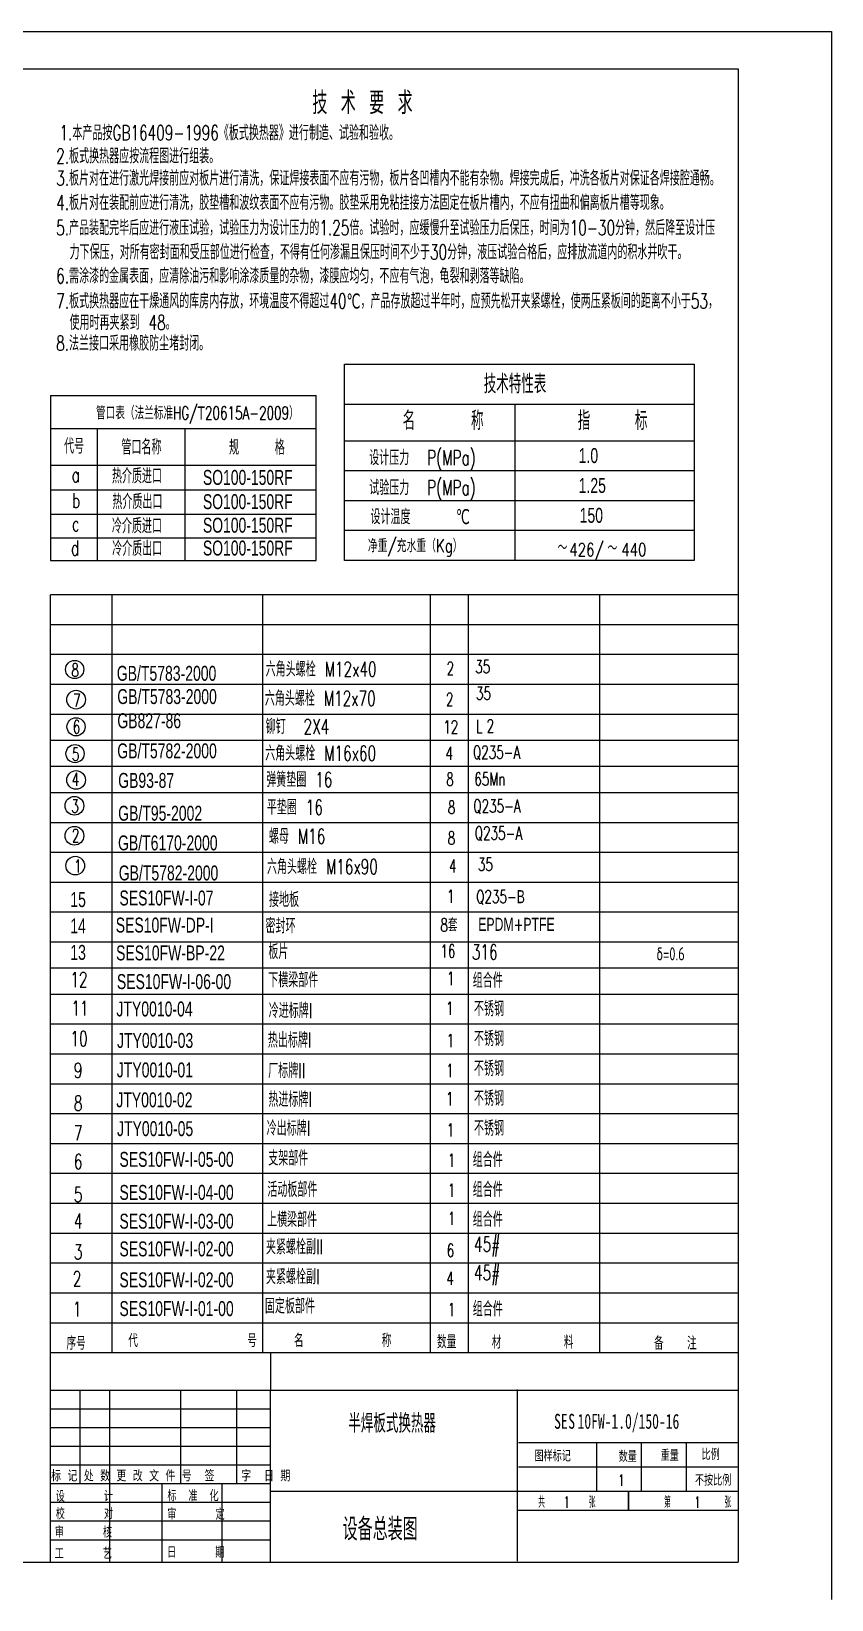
# Model space of a CAD drawing. Header units: millimetres. Extents: x 3449 to 4043, y 1067 to 1487.
# Drawn here: x 3828.4 to 4042.6, y 1067 to 1487 of the extents above; entities that cross this region are included whole.
import ezdxf

# ---------------------------------------------------------------- set-up
doc = ezdxf.new("R2010")
doc.units = ezdxf.units.MM
doc.layers.get('DEFPOINTS').update_dxf_attribs({"lineweight": 18})
doc.layers.add('1', color=1, linetype='Continuous', lineweight=18, true_color=0xff0000)
doc.layers.add('2', color=2, linetype='Continuous', lineweight=18, true_color=0xffff00)
doc.styles.add('HZ', font='txt.shx', dxfattribs={"width": 0.67, "bigfont": 'hztxt.shx'})
doc.styles.get("Standard").update_dxf_attribs({"font": 'arial.ttf'})
doc.styles.add('标准', font='', dxfattribs={"width": 0.667})
doc.styles.get('标准').set_extended_font_data('宋体')

msp = doc.modelspace()

# ---------------------------------------------------------------- linework, layer by layer
for p, q in [((3849.40473, 1077.10011), (3849.40473, 1123.10011)), ((3979.73024, 1096.10011), (3979.73024, 1109.10011)), ((3991.73024, 1096.10011), (3991.73024, 1109.10011)), ((4003.73024, 1096.10011), (4003.73024, 1109.10011)), ((3958.73024, 1102.6241), (4017.58387, 1102.6241)), ((3958.73024, 1102.6241), (4017.58387, 1102.6241)), ((3863.40473, 1077.10011), (3863.40473, 1098.10011)), ((3879.40473, 1077.10011), (3879.40473, 1098.10011)), ((3833.5215, 1093.10011), (3892.40473, 1093.10011)), ((3958.47762, 1096.10011), (4017.58387, 1096.10011)), ((3988.23024, 1096.10011), (3988.23024, 1090.98969)), ((3988.23024, 1091.10011), (3988.23024, 1096.10011)), ((3833.5215, 1088.10011), (3892.40473, 1088.10011)), ((3833.5215, 1083.04822), (3892.40473, 1083.04822))]:
    msp.add_line(p, q)
at = {"layer": '1'}
for p, q in [((3458.58387, 1477.01983), (4017.58387, 1477.01983)), ((4017.58387, 1477.01983), (4017.58387, 1077.01983)), ((3912.15267, 1397.85048), (4005.80147, 1397.85048)), ((3912.15267, 1345.30791), (3912.15267, 1397.85048)), ((4005.80147, 1397.85048), (4005.80147, 1345.30791)), ((3833.5215, 1389.47523), (3904.57219, 1389.47523)), ((3833.5215, 1389.47523), (3833.5215, 1345.29709)), ((3904.57219, 1345.29709), (3904.57219, 1389.47523)), ((3912.15267, 1387.1508), (4005.80147, 1387.1508)), ((3833.5215, 1345.29709), (3904.57219, 1345.29709)), ((4005.80147, 1345.30791), (3912.15267, 1345.30791)), ((4017.58387, 1336.10011), (3833.5215, 1336.10011)), ((3833.5215, 1077.10011), (3833.5215, 1336.10011)), ((3833.5215, 1123.10011), (4017.64624, 1123.10011)), ((3892.40473, 1077.10011), (3892.40473, 1123.10011)), ((3958.47762, 1077.30403), (3958.47762, 1123.30403)), ((3958.73024, 1109.10011), (4017.58387, 1109.10011)), ((3833.5215, 1098.10011), (3892.40473, 1098.10011)), ((3892.40473, 1096.10011), (3958.47762, 1096.10011)), ((3958.66809, 1090.98969), (4017.51521, 1090.98969)), ((3458.58387, 1077.01983), (4017.58387, 1077.01983))]:
    msp.add_line(p, q, dxfattribs=at)
at = {"layer": '2'}
for p, q in [((3448.58387, 1487.01983), (4042.58387, 1487.01983)), ((4042.58387, 1487.01983), (4042.58387, 1067.01983)), ((4042.58387, 1487.01983), (4042.58387, 1067.01983)), ((4042.58387, 1487.01983), (4042.58387, 1067.01983)), ((4042.58387, 1487.01983), (4042.58387, 1067.01983)), ((3957.85907, 1345.30791), (3957.85907, 1387.1508)), ((3833.5215, 1380.69274), (3904.57219, 1380.69274)), ((3846.09065, 1345.29709), (3846.09065, 1380.69274)), ((3869.51725, 1345.29709), (3869.51725, 1380.69274)), ((4005.80147, 1377.30791), (3912.15267, 1377.30791)), ((3833.5215, 1370.87031), (3904.57219, 1370.87031)), ((4005.80147, 1369.30791), (3912.15267, 1369.30791)), ((3833.5215, 1364.21285), (3904.57219, 1364.21285)), ((4005.80147, 1361.30791), (3912.15267, 1361.30791)), ((3833.5215, 1357.71926), (3904.57219, 1357.71926)), ((3833.5215, 1351.41402), (3904.57219, 1351.41402)), ((4017.58387, 1328.10011), (3833.5215, 1328.10011)), ((4017.58387, 1320.10011), (3833.5215, 1320.10011)), ((4017.58387, 1312.10011), (3833.5215, 1312.10011)), ((4017.64624, 1304.10011), (3833.5215, 1304.10011)), ((3841.40473, 1098.10011), (3841.40473, 1123.10011)), ((3868.40473, 1098.10011), (3868.40473, 1123.10011)), ((3883.40473, 1098.10011), (3883.40473, 1123.10011)), ((3833.5215, 1118.10011), (3892.40473, 1118.10011)), ((3833.5215, 1118.10011), (3892.40473, 1118.10011)), ((3833.5215, 1118.10011), (3892.40473, 1118.10011)), ((3833.5215, 1118.10011), (3892.40473, 1118.10011)), ((3833.5215, 1118.10011), (3892.40473, 1118.10011)), ((3833.5215, 1118.10011), (3892.40473, 1118.10011)), ((3833.5215, 1118.10011), (3892.40473, 1118.10011)), ((3833.5215, 1118.10011), (3892.40473, 1118.10011)), ((3837.64624, 1118.10011), (3892.40473, 1118.10011)), ((3833.5215, 1113.10011), (3892.40473, 1113.10011)), ((3833.5215, 1113.10011), (3892.40473, 1113.10011)), ((3833.5215, 1113.10011), (3892.40473, 1113.10011)), ((3833.5215, 1108.10011), (3892.40473, 1108.10011)), ((3833.5215, 1103.10011), (3892.40473, 1103.10011))]:
    msp.add_line(p, q, dxfattribs=at)
at = {"layer": '2', "linetype": 'ByBlock', "ltscale": 0.5}
msp.add_line((4005.80147, 1353.30791), (3912.15267, 1353.30791), dxfattribs=at)
at = {"layer": '2', "ltscale": 20}
for p, q in [((3849.888, 1336.10011), (3849.888, 1220.10011)), ((4017.64624, 1297.10011), (3833.5215, 1297.10011)), ((4017.64624, 1290.10011), (3833.5215, 1290.10011)), ((4017.64624, 1283.10011), (3833.5215, 1283.10011)), ((4017.64624, 1275.10011), (3833.5215, 1275.10011)), ((4017.64624, 1267.10011), (3833.5215, 1267.10011)), ((4017.64624, 1259.10011), (3833.5215, 1259.10011)), ((4017.64624, 1251.10011), (3833.5215, 1251.10011)), ((4017.64624, 1243.10011), (3833.5215, 1243.10011)), ((4017.64624, 1213.10011), (3833.5215, 1213.10011)), ((4017.64624, 1205.10011), (3833.5215, 1205.10011)), ((4017.64624, 1197.10011), (3833.5215, 1197.10011)), ((4017.64624, 1189.10011), (3833.5215, 1189.10011))]:
    msp.add_line(p, q, dxfattribs=at)
at = {"layer": '2', "linetype": 'Continuous'}
for p, q in [((3890.24465, 1336.10011), (3890.24465, 1133.10011)), ((3935.14973, 1336.10011), (3935.14973, 1133.10011)), ((3945.32326, 1336.10011), (3945.32326, 1133.10011)), ((3980.41328, 1336.10011), (3980.41328, 1133.07359)), ((3849.888, 1239.10011), (3849.888, 1133.10011)), ((4017.64624, 1236.10011), (3833.5215, 1236.10011)), ((4017.64624, 1236.10011), (3833.5215, 1236.10011)), ((3980.41328, 1237.10011), (3980.41328, 1133.07359)), ((3980.41328, 1237.10011), (3980.41328, 1133.07359)), ((4017.64624, 1229.10011), (3833.5215, 1229.10011)), ((4017.64624, 1221.10011), (3833.5215, 1221.10011)), ((4017.64624, 1181.10011), (3833.5215, 1181.10011)), ((4017.64624, 1173.10011), (3833.5215, 1173.10011)), ((4017.64624, 1165.10011), (3833.5215, 1165.10011)), ((4017.64624, 1157.10011), (3833.5215, 1157.10011)), ((4017.64624, 1149.10011), (3833.5215, 1149.10011)), ((4017.64624, 1141.10011), (3833.5215, 1141.10011)), ((4017.64624, 1133.10011), (3833.5215, 1133.10011)), ((3892.40473, 1133.10011), (3892.40473, 1123.10011))]:
    msp.add_line(p, q, dxfattribs=at)
at = {"layer": '2', "ltscale": 20}
for centre, radius in [((3839.95874, 1316.12889), 2.436), ((3840.34877, 1308.04137), 2.5), ((3840.34202, 1300.77837), 2.436), ((3840.07102, 1293.59503), 2.436), ((3840.34877, 1286.53565), 2.5), ((3839.89433, 1279.63045), 2.5), ((3839.89433, 1271.60089), 2.5), ((3840.11568, 1263.58842), 2.5)]:
    msp.add_circle(centre, radius, dxfattribs=at)
at = {"layer": 'DEFPOINTS', "color": 0, "linetype": 'ByBlock'}
msp.add_point((4017.58387, 1107.61983), dxfattribs=at)
msp.add_point((4017.58387, 1107.61983), dxfattribs=at)
msp.add_point((4017.58387, 1107.61983), dxfattribs=at)
msp.add_point((4017.58387, 1107.61983), dxfattribs=at)

# ---------------------------------------------------------------- texts
at = {"width": 0.67}
for s, p in [('SES10FW-I-07', (3851.95097, 1252.93012)), ('SES10FW-DP-I', (3850.96168, 1245.67551)), ('SES10FW-BP-22', (3851.04778, 1238.21409)), ('SES10FW-I-06-00', (3851.26154, 1230.53662)), ('JTY0010-04', (3851.14221, 1223.20627)), ('JTY0010-03', (3851.30161, 1214.76877)), ('JTY0010-01', (3851.24861, 1206.88368)), ('JTY0010-02', (3851.10857, 1198.86897)), ('JTY0010-05', (3851.29444, 1191.15795)), ('SES10FW-I-05-00', (3851.95097, 1182.93012)), ('SES10FW-I-04-00', (3851.95097, 1174.07962)), ('SES10FW-I-03-00', (3851.95097, 1166.37162)), ('SES10FW-I-02-00', (3851.95097, 1158.94862)), ('SES10FW-I-02-00', (3851.95097, 1150.66912)), ('SES10FW-I-01-00', (3851.95097, 1142.96062))]:
    msp.add_text(s, height=4, dxfattribs=at).set_placement(p)
for s, height, style, width, p in [('半焊板式换热器', 5, 'HZ', 0.67, (3913.21889, 1111.72531)), ('SE', 4, '标准', 0.667, (3968.3041, 1112.77799)), ('S', 4, '标准', 0.667, (3972.09859, 1112.77799)), ('10FW-1.0/150-16', 4, '标准', 0.667, (3974.5846, 1112.77799)), ('图样标记      ', 3, 'HZ', 0.6, (3963.05622, 1104.01497)), ('       数量     ', 3, 'HZ', 0.6, (3973.36277, 1103.88105)), ('      重量      ', 3, 'HZ', 0.6, (3986.35586, 1104.18627)), ('  比例', 3, 'HZ', 0.6, (4004.56357, 1104.4086)), ('标 记 处 数 更 改 文 件 号  签   字  日 期', 3, 'HZ', 0.65, (3833.6727, 1098.68337)), ('1', 3, 'HZ', 0.6, (3985.50513, 1097.51231)), ('不按比例', 3, 'HZ', 0.6, (4006.01304, 1097.51788)), ('设      计', 3, 'HZ', 0.6, (3834.91175, 1093.21548)), ('标  准  化', 3, 'HZ', 0.6, (3864.78665, 1093.35281)), ('共    1    张              第     1     张', 3, 'HZ', 0.45, (3964.0472, 1091.64705)), ('校      对', 3, 'HZ', 0.6, (3834.91175, 1088.55955)), ('审      定', 3, 'HZ', 0.6, (3864.78665, 1088.42061)), ('审      核', 3, 'HZ', 0.6, (3834.63517, 1083.62735)), ('工      艺', 3, 'HZ', 0.6, (3834.61675, 1077.86636)), ('日      期', 3, 'HZ', 0.6, (3864.68633, 1078.22073))]:
    msp.add_text(s, height=height, dxfattribs=dict(style=style, width=width)).set_placement(p)
at = {"layer": '2', "linetype": 'ByBlock', "ltscale": 0.5, "style": 'HZ', "width": 0.75}
for s, p in [('净重/充水重（Kg）', (3918.43871, 1347.51367)), ('～', (3969.21975, 1347.04502)), ('426/  440', (3972.36062, 1346.44806)), ('～', (3982.60197, 1346.89831))]:
    msp.add_text(s, height=3.5, dxfattribs=at).set_placement(p)
at = {"layer": '2', "style": 'HZ', "width": 0.67}
msp.add_text('设备总装图', height=6, dxfattribs=at).set_placement((3911.69226, 1082.88484))
at = {"layer": '2', "ltscale": 20, "attachment_point": 7, "style": 'HZ'}
for s, insert, char_height, width in [('\\T1;技 术 要 求', (3903.58885, 1464.83783), 6, 42.21), ('\\T1;8', (3839.09474, 1314.21539), 3.5, 3.35), ('\\T1;2', (3939.52619, 1314.65883), 3.5, 3.35), ('\\T1;35', (3947.17758, 1315.12774), 3.5, 6.7), ('\\T1;35', (3947.38125, 1307.99127), 3.5, 6.7), ('\\T1;7', (3839.53126, 1306.09298), 3.5, 3.35), ('\\T1;2', (3939.34624, 1306.34708), 3.5, 3.35), ('\\T1;6', (3839.45702, 1299.01187), 3.5, 3.35), ('\\T1;12', (3938.61807, 1298.93599), 3.5, 6.7), ('\\T1;L', (3947.39179, 1299.15161), 3.5, 2.8475), ('\\T1;2', (3950.24106, 1299.26082), 3.5, 3.35), ('\\T1;5', (3839.20702, 1291.68153), 3.5, 3.35), ('\\T1;4', (3939.22626, 1291.89869), 3.5, 3.35), ('\\T1;Q235-A', (3946.56658, 1291.88579), 3.5, 21.105), ('\\T1;4', (3839.18736, 1284.93087), 3.5, 3.35), ('\\T1;弹簧垫圈 16', (3891.25347, 1284.64744), 4, 27.7571429), ('\\T1;8', (3939.41756, 1284.98572), 3.5, 3.35), ('\\T1;65Mn', (3946.93609, 1285.02323), 3.5, 14.74), ('\\T1;3', (3839.06838, 1277.76085), 3.5, 3.35), ('\\T1;平垫圈 16', (3891.39218, 1277.223), 4, 23.7371429), ('\\T1;Q235-A', (3946.68482, 1277.46389), 3.5, 21.105), ('\\T1;8', (3939.86151, 1277.45129), 3.5, 3.35), ('\\T1;2', (3839.2271, 1269.9008), 3.5, 3.35), ('\\T1;螺母 M16', (3891.96986, 1269.44224), 4, 24.3114286), ('\\T1;8', (3939.82751, 1269.23248), 3.5, 3.35), ('\\T1;Q235-A', (3947.06475, 1270.20507), 3.5, 21.105), ('\\T1;1', (3839.78358, 1261.72447), 3.5, 3.35), ('\\T1;4', (3940.13769, 1261.72883), 3.5, 3.35), ('\\T1;35', (3947.89709, 1262.17983), 3.5, 6.7), ('接地板', (3891.98642, 1252.48889), 4, 12.06), ('Q235-{\\fArial|b0|i0|c0|p32;B}', (3947.44578, 1253.20353), 3.5, 21.105), ('\\T1;密封环', (3891.05679, 1245.45575), 4, 12.06), ('8套', (3937.85707, 1245.9505), 3.5, 10.05), ('板片  ', (3891.82315, 1238.54695), 4, 26.4171429), ('16', (3937.85707, 1238.9505), 3.5, 10.05)]:
    msp.add_mtext(s, dxfattribs=dict(at, insert=insert, char_height=char_height, width=width))
at = {"layer": '2'}
for s, insert, char_height, width, attachment_point, style in [('\\T1;1.本产品按GB16409-1996《板式换热器》进行制造、试验和验收。', (3835.89979, 1457.82602), 4, 141.8890659, 7, 'HZ'), ('\\T1;2.板式换热器应按流程图进行组装。', (3835.0182, 1451.61655), 4, 66.3855879, 7, 'HZ'), ('\\T1;3.板片对在进行激光焊接前应对板片进行清洗，保证焊接表面不应有污物，板片各凹槽内不能有杂物。焊接完成后，冲洗各板片对保证各焊接腔通畅。 ', (3835.0182, 1445.57163), 4, 271.872011, 7, 'HZ'), ('\\T1;4.板片对在装配前应进行清洗，胶垫槽和波纹表面不应有污物。胶垫采用免粘挂接方法固定在板片槽内，不应有扭曲和偏离板片槽等现象。', (3835.02828, 1439.04791), 4, 247.2082802, 7, 'HZ'), ('\\T1;5.产品装配完毕后应进行液压试验，试验压力为设计压力的1.25倍。试验时，应缓慢升至试验压力后保压，时间为10-30分钟，然后降至设计压', (3835.00532, 1432.29261), 4, 268.5794396, 7, 'HZ'), ('\\T1;力下保压，对所有密封面和受压部位进行检查，不得有任何渗漏且保压时间不少于30分钟，液压试验合格后，应排放流道内的积水并吹干。', (3838.60514, 1425.79911), 4, 249.4652967, 7, 'HZ'), ('\\T1;6.需涂漆的金属表面，应清除油污和影响涂漆质量的杂物，漆膜应均匀，不应有气泡，龟裂和剥落等缺陷。', (3835.01555, 1419.41005), 4, 190.266011, 7, 'HZ'), ('7.板式换热器应在干燥通风的库房内存放，环境温度不得超过40℃，产品存放超过半年时，应预先松开夹紧螺栓，使两压紧板间的距离不小于53，', (3835.02482, 1412.68118), 4, 270.4535989, 7, 'HZ'), ('使用时再夹紧到 48。', (3838.58445, 1407.03395), 4, 43.5529451, 7, 'HZ'), ('\\T1;8.法兰接口采用橡胶防尘堵封闭。', (3835.009, 1401.48754), 4, 61.9635879, 7, 'HZ'), ('\\T1;技术特性表', (3949.45976, 1390.07229), 5, 25.125, 7, 'HZ'), ('管口表（法兰标准HG/{\\fArial|b0|i0|c0|p32;T}20615A-2009）', (3845.67669, 1386.57076), 3.5, 54.0663866, 1, 'HZ'), ('\\T1;名     称 ', (3927.77529, 1380.2631), 5, 40.2, 7, 'HZ'), ('\\T1; 指    标 ', (3971.6386, 1380.2631), 5, 40.28375, 7, 'HZ'), ('\\T1;代号', (3837.12163, 1373.92528), 4, 8.04, 7, 'HZ'), ('\\T1;管口名称', (3852.47249, 1373.68751), 4, 16.08, 7, 'HZ'), ('\\T1;规    格', (3881.28716, 1373.602), 4, 24.187, 7, 'HZ'), ('\\T1;设计压力  P(MPa)', (3918.80875, 1369.4967), 4, 48.91, 7, 'HZ'), ('\\T1;热介质进口', (3849.94572, 1365.93514), 4, 20.167, 7, 'HZ'), ('{\\fArial|b0|i0|c0|p32;SO100-150RF}', (3874.29841, 1365.50968), 4, 49.1971429, 7, '标准'), ('\\T1;a', (3839.171, 1366.25976), 4, 6.7957143, 7, 'HZ'), ('\\T1;试验压力  P(MPa)', (3918.80875, 1361.4967), 4, 48.91, 7, 'HZ'), ('\\T1;b', (3839.28053, 1359.38014), 4, 8.7291429, 7, 'HZ'), ('\\T1;热介质出口', (3850.06181, 1359.05673), 4, 20.1, 7, 'HZ'), ('{\\fArial|b0|i0|c0|p32;SO100-150RF}', (3874.29841, 1359.0161), 4, 49.1971429, 7, '标准'), ('\\T1;冷介质进口', (3849.92676, 1352.58648), 4, 20.167, 7, 'HZ'), ('{\\fArial|b0|i0|c0|p32;SO100-150RF}', (3874.29841, 1352.71086), 4, 49.1971429, 7, '标准'), ('\\T1;设计温度', (3919.14145, 1355.0103), 4, 16.08, 7, 'HZ'), ('\\T1;℃', (3942.03131, 1354.99791), 4, 3.9272308, 7, 'HZ'), ('\\T1;c', (3839.21555, 1353.13334), 4, 10.6242857, 7, 'HZ'), ('\\T1;d', (3838.99288, 1346.65714), 4, 6.8914286, 7, 'HZ'), ('\\T1;冷介质出口', (3850.00088, 1346.51122), 4, 20.1, 7, 'HZ'), ('{\\fArial|b0|i0|c0|p32;SO100-150RF}', (3874.29841, 1346.59393), 4, 49.1971429, 7, '标准'), ('{\\fArial|b0|i0|c0|p32;EPDM}+{\\fArial|b0|i0|c0|p32;PTFE}', (3947.99707, 1246.12705), 3.5, 21.105, 7, 'HZ')]:
    msp.add_mtext(s, dxfattribs=dict(at, insert=insert, char_height=char_height, width=width, attachment_point=attachment_point, style=style))
at = {"layer": '2', "char_height": 4, "attachment_point": 7}
for s, insert, width in [('\\W0.67;1.0', (3974.88266, 1371.35456), 9.5714286), ('\\W0.67;1.25', (3974.88266, 1363.35456), 13.4), ('\\W0.67;150', (3975.14256, 1355.35456), 11.4857143), ('\\T1;{\\W0.67;GB/T5783-2000}', (3851.24463, 1313.03956), 50.92), ('\\T1;{\\W0.67;GB/T5783-2000}', (3851.37976, 1306.81677), 50.92), ('\\T1;{\\W0.67;GB827-86}', (3851.38821, 1300.33787), 32.16), ('\\T1;{\\W0.67;GB/T5782-2000}', (3851.37387, 1292.2786), 50.92), ('\\T1;{\\W0.67;GB93-87}', (3851.61619, 1284.36109), 28.3314286), ('\\T1;{\\W0.67;GB/T95-2002}', (3851.61619, 1275.57309), 43.2628571), ('\\T1;{\\W0.67;GB/T6170-2000}', (3851.57516, 1267.63012), 50.92), ('\\T1;{\\W0.67;GB/T5782-2000}', (3851.77041, 1259.5805), 50.92), ('\\W0.67;15', (3838.80301, 1252.44081), 7.6571429), ('\\T1;{\\W0.67;14}', (3838.80301, 1245.44081), 7.6571429), ('\\T1;{\\W0.67;13}', (3838.80301, 1238.29964), 7.6571429)]:
    msp.add_mtext(s, dxfattribs=dict(at, insert=insert, width=width))
at = {"layer": '2', "linetype": 'Continuous', "attachment_point": 7, "style": 'HZ'}
for s, insert, char_height, width in [('\\T1;六角头螺栓 M12x40', (3891.08263, 1314.16843), 4, 48.8812857), ('\\T1;六角头螺栓 M12x70', (3890.85803, 1306.33571), 4, 48.8812857), ('\\T1;铆钉  2X4', (3891.08192, 1298.82443), 4, 27.5657143), ('\\T1;六角头螺栓 M16x60', (3890.97033, 1291.65303), 4, 48.8812857), ('\\T1;六角头螺栓 M16x90', (3891.441, 1261.27109), 4, 48.8812857), ('\\T1;1', (3939.61858, 1253.61055), 3.5, 3.35), ('316', (3946.28299, 1238.46384), 4, 11.4857143), ('\\T1;12', (3838.80301, 1231.07061), 4, 7.6571429), ('\\T1;下横梁部件', (3891.77662, 1230.97447), 4, 20.1), ('\\T1;1', (3939.61858, 1231.61055), 3.5, 3.35), ('\\T1;组合件', (3946.52575, 1230.85813), 4, 12.06), ('\\T1;11', (3839.07564, 1223.41842), 4, 7.6571429), ('\\T1;冷进标牌I', (3891.90493, 1222.75812), 4, 17.7454286), ('\\T1;1', (3939.33821, 1223.61055), 3.5, 3.35), ('\\T1;不锈钢', (3946.84204, 1223.25662), 4, 12.127), ('\\T1;10', (3838.84376, 1215.26038), 4, 7.6571429), ('\\T1;热出标牌I', (3891.67118, 1214.844), 4, 17.6784286), ('\\T1;1', (3939.50688, 1215.00244), 3.5, 3.35), ('\\T1;不锈钢', (3946.84204, 1215.25662), 4, 12.127), ('\\T1;9', (3839.74516, 1206.77498), 4, 3.8285714), ('\\T1;厂标牌II', (3891.769, 1206.66305), 4, 15.1898571), ('\\T1;1', (3939.38486, 1206.96962), 3.5, 3.35), ('\\T1;不锈钢', (3946.84204, 1207.25662), 4, 12.127), ('\\T1;8', (3839.74516, 1197.96091), 4, 3.8285714), ('\\T1;热进标牌I', (3891.8091, 1198.96038), 4, 17.7454286), ('\\T1;1', (3939.33397, 1199.38287), 3.5, 3.35), ('\\T1;不锈钢', (3946.84204, 1199.25662), 4, 12.127), ('\\T1;7', (3839.74516, 1189.99981), 4, 3.8285714), ('\\T1;冷出标牌I', (3891.35864, 1191.26151), 4, 17.6784286), ('\\T1;1', (3939.55124, 1191.07547), 3.5, 3.35), ('\\T1;不锈钢', (3946.84204, 1191.25662), 4, 12.127), ('\\T1;6', (3839.74516, 1182.32303), 4, 3.8285714), ('\\T1;支架部件', (3891.78288, 1183.26587), 4, 16.08), ('\\T1;1', (3939.8424, 1182.9518), 3.5, 3.35), ('\\T1;组合件', (3946.52575, 1182.85813), 4, 12.06), ('\\T1;5', (3839.74516, 1173.50896), 4, 3.8285714), ('\\T1;活动板部件', (3891.5318, 1174.84913), 4, 20.1), ('\\T1;1', (3939.8424, 1174.9103), 3.5, 3.35), ('\\T1;组合件', (3946.52575, 1174.85813), 4, 12.06), ('\\T1;4', (3839.74516, 1166.40084), 4, 3.8285714), ('\\T1;上横梁部件', (3891.44639, 1166.80457), 4, 20.1), ('\\T1;1', (3939.8424, 1167.3718), 3.5, 3.35), ('\\T1;组合件', (3946.52575, 1166.85813), 4, 12.06), ('\\T1;夹紧螺栓副II', (3891.15831, 1159.49891), 4, 23.2298571), ('\\T1;45#', (3946.86678, 1158.87132), 4, 11.6771429), ('\\T1;3', (3839.74516, 1158.15541), 4, 3.8285714), ('\\T1;6', (3939.56939, 1158.80888), 3.5, 3.35), ('\\T1;夹紧螺栓副I', (3891.15831, 1151.49891), 4, 21.6984286), ('\\T1;45#', (3946.86678, 1151.24254), 4, 11.6771429), ('\\T1;2', (3839.46045, 1150.94643), 4, 3.8285714), ('\\T1;4', (3939.46025, 1151.30883), 3.5, 3.35), ('\\T1;1', (3839.46045, 1142.80186), 4, 3.8285714), ('\\T1;固定板部件', (3890.89038, 1143.6279), 4, 20.1), ('\\T1;组合件', (3946.52575, 1142.85813), 4, 12.06), ('\\T1;1', (3939.8424, 1142.9563), 3.5, 3.35), ('\\T1;代              号 ', (3854.32158, 1134.62107), 3.5, 59.7975), ('\\T1;名          称', (3898.67119, 1134.66906), 3.5, 42.21), ('\\T1;序号', (3837.7714, 1133.92139), 3.5, 7.035), ('\\T1;数量', (3936.95392, 1134.29101), 3.5, 7.035), ('\\T1;材        料', (3951.61201, 1134.24026), 3.5, 35.175), ('\\T1;备   注', (3995.03171, 1133.93893), 3.5, 17.7340625)]:
    msp.add_mtext(s, dxfattribs=dict(at, insert=insert, char_height=char_height, width=width))
at = {"layer": '2', "ltscale": 0.5, "insert": (3995.68577, 1238.21608), "char_height": 3.5, "width": 16.1663269, "attachment_point": 7, "style": 'HZ'}
msp.add_mtext('\\T1;δ=0.6', dxfattribs=at)

doc.saveas('drawing.dxf')
